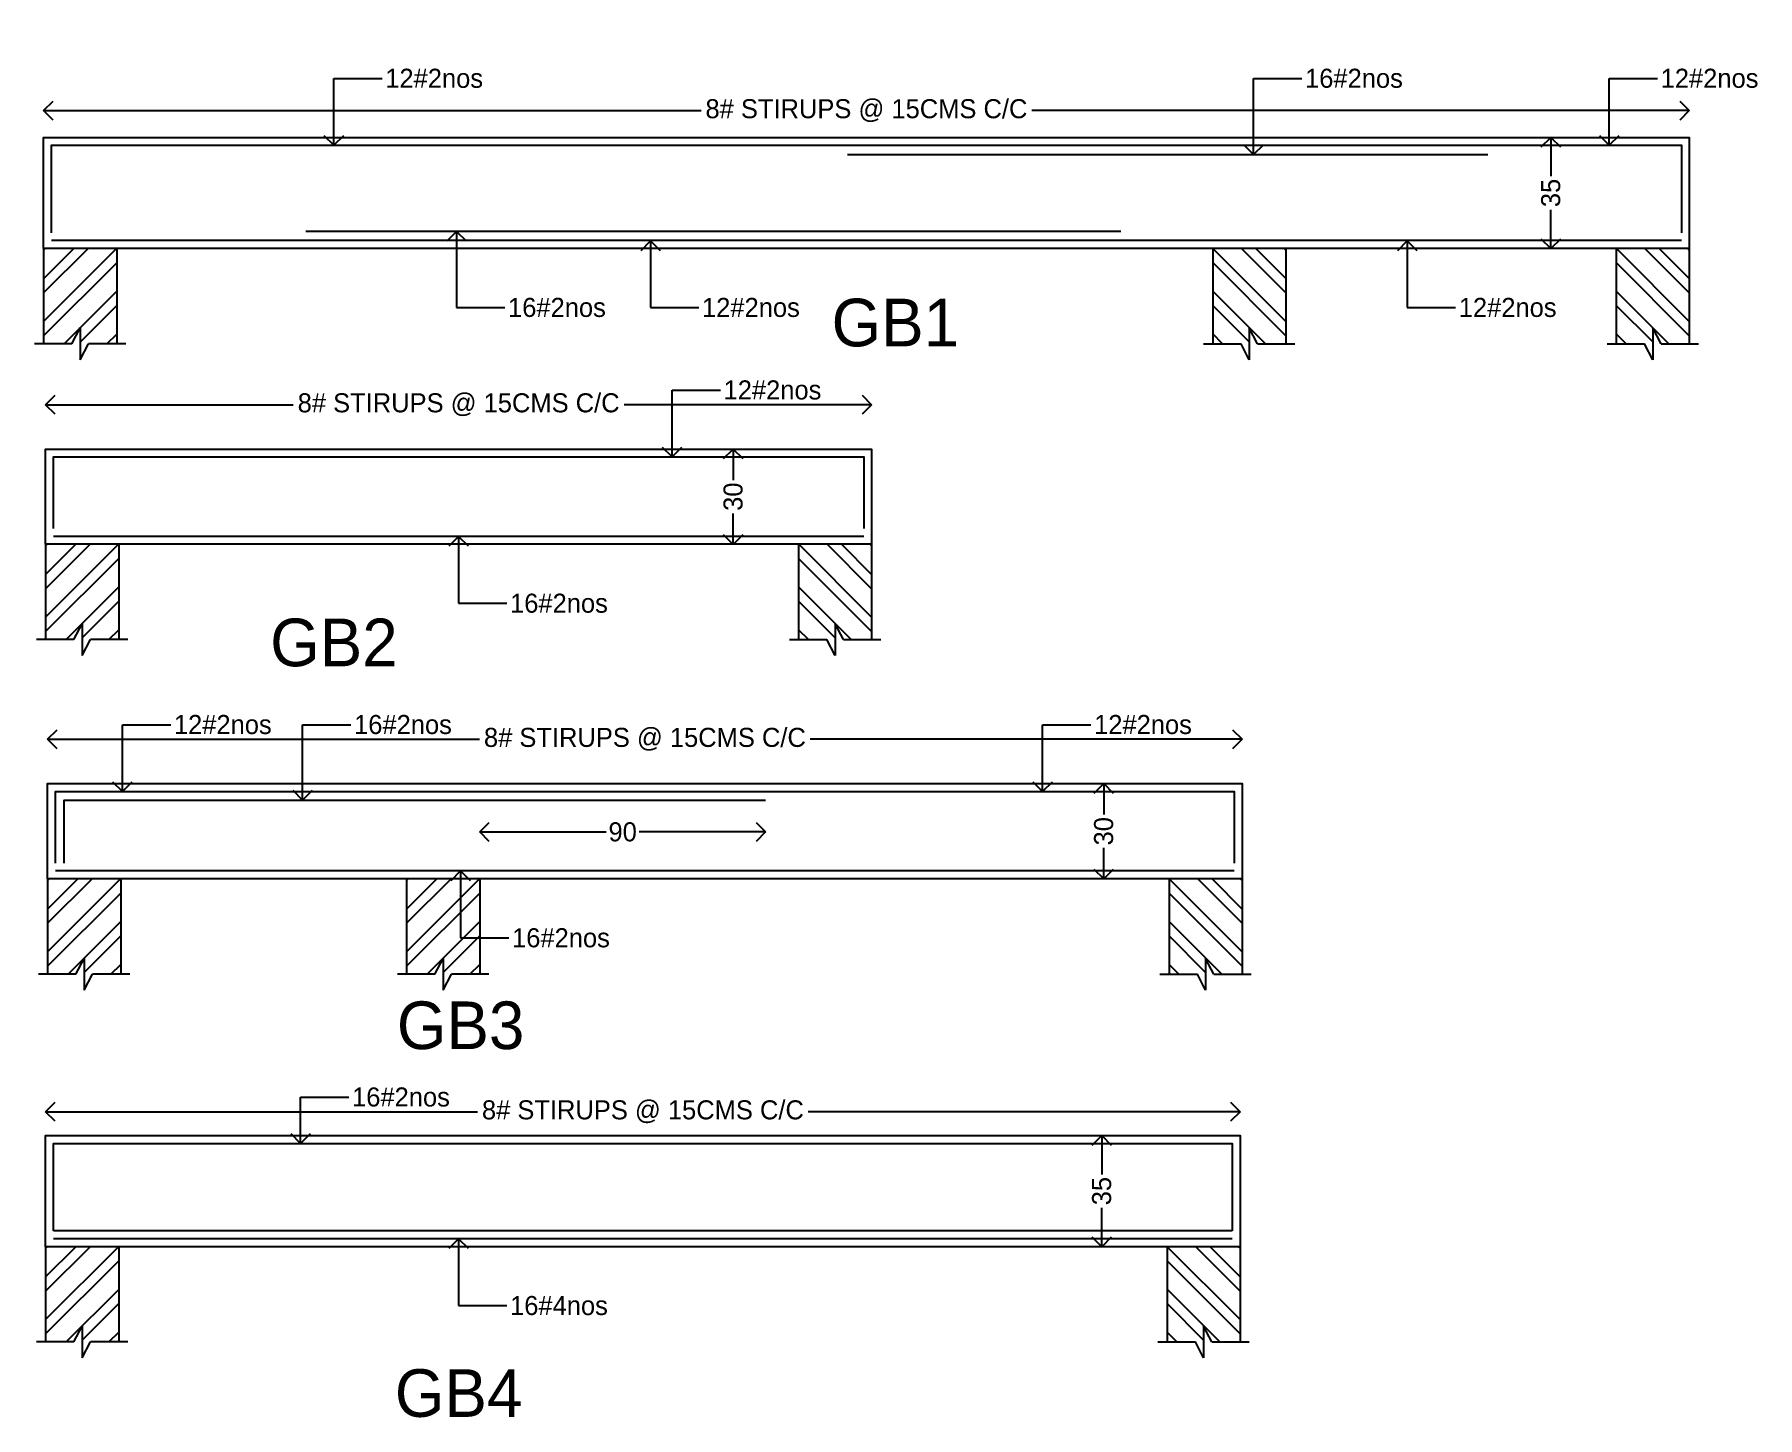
# Model space of a CAD drawing. Header units: metres. Extents: x -16 to 65907, y -5261 to 15511.
# Drawn here: x 21511 to 22053, y 212 to 648 of the extents above; entities that cross this region are included whole.
import ezdxf

# ---------------------------------------------------------------- set-up
doc = ezdxf.new("R2010")
doc.units = ezdxf.units.M
doc.header["$PDMODE"] = 67
doc.header["$PDSIZE"] = -5
doc.layers.get('0').update_dxf_attribs({"color": 6})
for name, color, linetype in [('BC-DIMENSION', 8, 'Continuous'), ('BC-GREYCOLOR', 8, 'Continuous'), ('BC-HATCH', 8, 'Continuous'), ('BC-WALLS', 1, 'Continuous'), ('BC-WHITECOLOR', 7, 'Continuous')]:
    doc.layers.add(name, color=color, linetype=linetype)
doc.styles.add('BC-1IN10-1', font='FreeSans.ttf', dxfattribs={"height": 2})
doc.styles.add('BC-1IN10-3', font='FreeSans.ttf', dxfattribs={"height": 6})
doc.dimstyles.new('BC-1IN10-3', dxfattribs={"dimtxt": 6, "dimasz": 6, "dimexe": 0.18, "dimexo": 0.0625, "dimgap": 1, "dimtad": 0, "dimtoh": 1, "dimzin": 12, "dimdsep": 46, "dimtxsty": 'BC-1IN10-3', "dimblk": 'OPEN90', "dimcen": 0.09, "dimse1": 1, "dimse2": 1, "dimclrd": 256, "dimclre": 256, "dimclrt": 7, "dimadec": 0, "dimazin": 0, "dimtfac": 1, "dimtdec": 1, "dimtofl": 0, "dimtmove": 1, "dimatfit": 3, "dimldrblk": 'OPEN90', "dimfxl": 1, "dimtolj": 1, "dimtzin": 0, "dimlwd": -3, "dimarcsym": 0})

# ---------------------------------------------------------------- blocks, each defined once
blk = doc.blocks.new('_OPEN90')
at = {"color": 0, "linetype": 'ByBlock'}
for p, q in [((0, 0), (-1, 0)), ((-0.5, 0.5), (0, 0)), ((0, 0), (-0.5, -0.5))]:
    blk.add_line(p, q, dxfattribs=at)
blk = doc.blocks.new('*D1648')
at = {"layer": 'BC-WHITECOLOR', "linetype": 'Continuous', "lineweight": -3}
for p, q in [((21988.18, 609.43), (21988.18, 603.2)), ((21988.18, 586.43), (21988.18, 592.66))]:
    blk.add_line(p, q, dxfattribs=at)
at = {"layer": 'Defpoints', "color": 0}
for p in [(21988.18, 615.43), (22031.77, 615.43), (22031.77, 580.43)]:
    blk.add_point(p, dxfattribs=at)
at = {"layer": 'BC-WHITECOLOR', "lineweight": -3, "xscale": 6, "yscale": 6, "zscale": 6}
for p, rotation in [((21988.18, 615.43), 90), ((21988.18, 580.43), 270)]:
    blk.add_blockref('_OPEN90', p, dxfattribs=dict(at, rotation=rotation))
at = {"layer": 'BC-WHITECOLOR', "color": 7, "insert": (21988.18, 597.93), "char_height": 6, "attachment_point": 5, "rotation": 90, "style": 'BC-1IN10-3'}
blk.add_mtext('\\A1;35', dxfattribs=at)
blk = doc.blocks.new('*D1649')
at = {"layer": 'BC-WHITECOLOR', "linetype": 'Continuous', "lineweight": -3}
for p, q in [((21519.77, 623.85), (21720.71, 623.85)), ((22025.77, 623.85), (21824.84, 623.85))]:
    blk.add_line(p, q, dxfattribs=at)
at = {"layer": 'Defpoints', "color": 0}
for p in [(22031.77, 623.85), (21513.77, 615.43), (22031.77, 615.43)]:
    blk.add_point(p, dxfattribs=at)
at = {"layer": 'BC-WHITECOLOR', "lineweight": -3, "xscale": 6, "yscale": 6, "zscale": 6, "rotation": 180}
blk.add_blockref('_OPEN90', (21513.77, 623.85), dxfattribs=at)
at = {"layer": 'BC-WHITECOLOR', "lineweight": -3, "xscale": 6, "yscale": 6, "zscale": 6}
blk.add_blockref('_OPEN90', (22031.77, 623.85), dxfattribs=at)
at = {"layer": 'BC-WHITECOLOR', "color": 7, "insert": (21772.77, 623.85), "char_height": 6, "attachment_point": 5, "style": 'BC-1IN10-3'}
blk.add_mtext('\\A1;{8# STIRUPS @ 15CMS C/C}', dxfattribs=at)
blk = doc.blocks.new('*D1650')
at = {"layer": 'BC-WHITECOLOR', "linetype": 'Continuous', "lineweight": -3}
for p, q in [((21730.82, 511.32), (21730.82, 507.57)), ((21730.82, 493.32), (21730.82, 497.08))]:
    blk.add_line(p, q, dxfattribs=at)
at = {"layer": 'Defpoints', "color": 0}
for p in [(21730.82, 517.32), (21774.41, 517.32), (21774.41, 487.32)]:
    blk.add_point(p, dxfattribs=at)
at = {"layer": 'BC-WHITECOLOR', "lineweight": -3, "xscale": 6, "yscale": 6, "zscale": 6}
for p, rotation in [((21730.82, 517.32), 90), ((21730.82, 487.32), 270)]:
    blk.add_blockref('_OPEN90', p, dxfattribs=dict(at, rotation=rotation))
at = {"layer": 'BC-WHITECOLOR', "color": 7, "insert": (21730.82, 502.32), "char_height": 6, "attachment_point": 5, "rotation": 90, "style": 'BC-1IN10-3'}
blk.add_mtext('\\A1;30', dxfattribs=at)
blk = doc.blocks.new('*D1651')
at = {"layer": 'BC-WHITECOLOR', "linetype": 'Continuous', "lineweight": -3}
for p, q in [((21520.41, 531.27), (21592.34, 531.27)), ((21768.41, 531.27), (21696.47, 531.27))]:
    blk.add_line(p, q, dxfattribs=at)
at = {"layer": 'Defpoints', "color": 0}
for p in [(21774.41, 531.27), (21514.41, 517.32), (21774.41, 517.32)]:
    blk.add_point(p, dxfattribs=at)
at = {"layer": 'BC-WHITECOLOR', "lineweight": -3, "xscale": 6, "yscale": 6, "zscale": 6, "rotation": 180}
blk.add_blockref('_OPEN90', (21514.41, 531.27), dxfattribs=at)
at = {"layer": 'BC-WHITECOLOR', "lineweight": -3, "xscale": 6, "yscale": 6, "zscale": 6}
blk.add_blockref('_OPEN90', (21774.41, 531.27), dxfattribs=at)
at = {"layer": 'BC-WHITECOLOR', "color": 7, "insert": (21644.41, 531.27), "char_height": 6, "attachment_point": 5, "style": 'BC-1IN10-3'}
blk.add_mtext('\\A1;{8# STIRUPS @ 15CMS C/C}', dxfattribs=at)
blk = doc.blocks.new('*D1652')
at = {"layer": 'BC-WHITECOLOR', "linetype": 'Continuous', "lineweight": -3}
for p, q in [((21847.45, 406), (21847.45, 402.24)), ((21847.45, 388), (21847.45, 391.76))]:
    blk.add_line(p, q, dxfattribs=at)
at = {"layer": 'Defpoints', "color": 0}
for p in [(21847.45, 412), (21891.04, 412), (21891.04, 382)]:
    blk.add_point(p, dxfattribs=at)
at = {"layer": 'BC-WHITECOLOR', "lineweight": -3, "xscale": 6, "yscale": 6, "zscale": 6}
for p, rotation in [((21847.45, 412), 90), ((21847.45, 382), 270)]:
    blk.add_blockref('_OPEN90', p, dxfattribs=dict(at, rotation=rotation))
at = {"layer": 'BC-WHITECOLOR', "color": 7, "insert": (21847.45, 397), "char_height": 6, "attachment_point": 5, "rotation": 90, "style": 'BC-1IN10-3'}
blk.add_mtext('\\A1;30', dxfattribs=at)
blk = doc.blocks.new('*D1653')
at = {"layer": 'BC-WHITECOLOR', "linetype": 'Continuous', "lineweight": -3}
for p, q in [((21521.04, 425.95), (21650.97, 425.95)), ((21885.04, 425.95), (21755.1, 425.95))]:
    blk.add_line(p, q, dxfattribs=at)
at = {"layer": 'Defpoints', "color": 0}
for p in [(21891.04, 425.95), (21515.04, 412), (21891.04, 412)]:
    blk.add_point(p, dxfattribs=at)
at = {"layer": 'BC-WHITECOLOR', "lineweight": -3, "xscale": 6, "yscale": 6, "zscale": 6, "rotation": 180}
blk.add_blockref('_OPEN90', (21515.04, 425.95), dxfattribs=at)
at = {"layer": 'BC-WHITECOLOR', "lineweight": -3, "xscale": 6, "yscale": 6, "zscale": 6}
blk.add_blockref('_OPEN90', (21891.04, 425.95), dxfattribs=at)
at = {"layer": 'BC-WHITECOLOR', "color": 7, "insert": (21703.04, 425.95), "char_height": 6, "attachment_point": 5, "style": 'BC-1IN10-3'}
blk.add_mtext('\\A1;{8# STIRUPS @ 15CMS C/C}', dxfattribs=at)
blk = doc.blocks.new('*D1654')
at = {"layer": 'BC-DIMENSION', "linetype": 'Continuous', "lineweight": -3}
for p, q in [((21657.04, 396.78), (21690.82, 396.78)), ((21735.04, 396.78), (21701.26, 396.78))]:
    blk.add_line(p, q, dxfattribs=at)
at = {"layer": 'Defpoints', "color": 0}
for p in [(21741.04, 406.8), (21741.04, 396.78), (21651.04, 382)]:
    blk.add_point(p, dxfattribs=at)
at = {"layer": 'BC-DIMENSION', "lineweight": -3, "xscale": 6, "yscale": 6, "zscale": 6, "rotation": 180}
blk.add_blockref('_OPEN90', (21651.04, 396.78), dxfattribs=at)
at = {"layer": 'BC-DIMENSION', "lineweight": -3, "xscale": 6, "yscale": 6, "zscale": 6}
blk.add_blockref('_OPEN90', (21741.04, 396.78), dxfattribs=at)
at = {"layer": 'BC-DIMENSION', "color": 7, "insert": (21696.04, 396.78), "char_height": 6, "attachment_point": 5, "style": 'BC-1IN10-3'}
blk.add_mtext('\\A1;90', dxfattribs=at)
blk = doc.blocks.new('*D1657')
at = {"layer": 'BC-WHITECOLOR', "linetype": 'Continuous', "lineweight": -3}
for p, q in [((21846.82, 295.23), (21846.82, 289)), ((21846.82, 272.23), (21846.82, 278.46))]:
    blk.add_line(p, q, dxfattribs=at)
at = {"layer": 'Defpoints', "color": 0}
for p in [(21846.82, 301.23), (21890.41, 301.23), (21890.41, 266.23)]:
    blk.add_point(p, dxfattribs=at)
at = {"layer": 'BC-WHITECOLOR', "lineweight": -3, "xscale": 6, "yscale": 6, "zscale": 6}
for p, rotation in [((21846.82, 301.23), 90), ((21846.82, 266.23), 270)]:
    blk.add_blockref('_OPEN90', p, dxfattribs=dict(at, rotation=rotation))
at = {"layer": 'BC-WHITECOLOR', "color": 7, "insert": (21846.82, 283.73), "char_height": 6, "attachment_point": 5, "rotation": 90, "style": 'BC-1IN10-3'}
blk.add_mtext('\\A1;35', dxfattribs=at)
blk = doc.blocks.new('*D1658')
at = {"layer": 'BC-WHITECOLOR', "linetype": 'Continuous', "lineweight": -3}
for p, q in [((21520.41, 308.7), (21650.34, 308.7)), ((21884.41, 308.7), (21754.47, 308.7))]:
    blk.add_line(p, q, dxfattribs=at)
at = {"layer": 'Defpoints', "color": 0}
for p in [(21890.41, 308.7), (21514.41, 301.23), (21890.41, 301.23)]:
    blk.add_point(p, dxfattribs=at)
at = {"layer": 'BC-WHITECOLOR', "lineweight": -3, "xscale": 6, "yscale": 6, "zscale": 6, "rotation": 180}
blk.add_blockref('_OPEN90', (21514.41, 308.7), dxfattribs=at)
at = {"layer": 'BC-WHITECOLOR', "lineweight": -3, "xscale": 6, "yscale": 6, "zscale": 6}
blk.add_blockref('_OPEN90', (21890.41, 308.7), dxfattribs=at)
at = {"layer": 'BC-WHITECOLOR', "color": 7, "insert": (21702.41, 308.7), "char_height": 6, "attachment_point": 5, "style": 'BC-1IN10-3'}
blk.add_mtext('\\A1;{8# STIRUPS @ 15CMS C/C}', dxfattribs=at)

msp = doc.modelspace()

# ---------------------------------------------------------------- hatches: boundary and pattern name
at = {"layer": 'BC-HATCH', "linetype": 'Continuous'}
h = msp.add_hatch(dxfattribs=at)
h.set_pattern_fill('ANSI32', color=256, style=0)
h.set_pattern_definition([(45, (-208.633, -1457.762), (-6.735192, 6.735192), []), (45, (-204.143, -1457.762), (-6.735192, 6.735192), [])])
h.paths.add_polyline_path([(21536.772, 550.431), (21536.772, 580.431), (21513.772, 580.431), (21513.772, 550.431), (21522.671, 550.431), (21525.272, 555.431), (21525.272, 545.431), (21527.874, 550.431)])
h = msp.add_hatch(dxfattribs=at)
h.set_pattern_fill('ANSI32', color=256, angle=180, style=0)
h.set_pattern_definition([(135, (43627.177, -1457.762), (6.735192, 6.735192), []), (135, (43622.687, -1457.762), (6.735192, 6.735192), [])])
h.paths.add_polyline_path([(21881.772, 550.431), (21881.772, 580.431), (21904.772, 580.431), (21904.772, 550.431), (21895.874, 550.431), (21893.272, 555.431), (21893.272, 545.431), (21890.671, 550.431)])
h = msp.add_hatch(dxfattribs=at)
h.set_pattern_fill('ANSI32', color=256, angle=180, style=0)
h.set_pattern_definition([(135, (43754.177, -1457.762), (6.735192, 6.735192), []), (135, (43749.687, -1457.762), (6.735192, 6.735192), [])])
h.paths.add_polyline_path([(22008.772, 550.431), (22008.772, 580.431), (22031.772, 580.431), (22031.772, 550.431), (22022.874, 550.431), (22020.272, 555.431), (22020.272, 545.431), (22017.671, 550.431)])
h = msp.add_hatch(dxfattribs=at)
h.set_pattern_fill('ANSI32', color=256, style=0)
h.set_pattern_definition([(45, (-208, -1550.87), (-6.735192, 6.735192), []), (45, (-203.51, -1550.87), (-6.735192, 6.735192), [])])
h.paths.add_polyline_path([(21537.405, 457.323), (21537.405, 487.323), (21514.405, 487.323), (21514.405, 457.323), (21523.304, 457.323), (21525.905, 462.323), (21525.905, 452.323), (21528.507, 457.323)])
h = msp.add_hatch(dxfattribs=at)
h.set_pattern_fill('ANSI32', color=256, angle=180, style=0)
h.set_pattern_definition([(135, (43496.81, -1550.87), (6.735192, 6.735192), []), (135, (43492.32, -1550.87), (6.735192, 6.735192), [])])
h.paths.add_polyline_path([(21751.405, 457.323), (21751.405, 487.323), (21774.405, 487.323), (21774.405, 457.323), (21765.507, 457.323), (21762.905, 462.323), (21762.905, 452.323), (21760.304, 457.323)])
h = msp.add_hatch(dxfattribs=at)
h.set_pattern_fill('ANSI32', color=256, style=0)
h.set_pattern_definition([(45, (-207.367, -1656.195), (-6.735192, 6.735192), []), (45, (-202.877, -1656.195), (-6.735192, 6.735192), [])])
h.paths.add_polyline_path([(21538.038, 351.998), (21538.038, 381.998), (21515.038, 381.998), (21515.038, 351.998), (21523.937, 351.998), (21526.538, 356.998), (21526.538, 346.998), (21529.14, 351.998)])
h = msp.add_hatch(dxfattribs=at)
h.set_pattern_fill('ANSI32', color=256, style=0)
h.set_pattern_definition([(45, (-94.367, -1656.195), (-6.735192, 6.735192), []), (45, (-89.877, -1656.195), (-6.735192, 6.735192), [])])
h.paths.add_polyline_path([(21651.038, 351.998), (21651.038, 381.998), (21628.038, 381.998), (21628.038, 351.998), (21636.937, 351.998), (21639.538, 356.998), (21639.538, 346.998), (21642.14, 351.998)])
h = msp.add_hatch(dxfattribs=at)
h.set_pattern_fill('ANSI32', color=256, angle=180, style=0)
h.set_pattern_definition([(135, (43613.443, -1656.195), (6.735192, 6.735192), []), (135, (43608.953, -1656.195), (6.735192, 6.735192), [])])
h.paths.add_polyline_path([(21868.038, 351.998), (21868.038, 381.998), (21891.038, 381.998), (21891.038, 351.998), (21882.14, 351.998), (21879.538, 356.998), (21879.538, 346.998), (21876.937, 351.998)])
h = msp.add_hatch(dxfattribs=at)
h.set_pattern_fill('ANSI32', color=256, style=0)
h.set_pattern_definition([(45, (-208, -1771.963), (-6.735192, 6.735192), []), (45, (-203.51, -1771.963), (-6.735192, 6.735192), [])])
h.paths.add_polyline_path([(21537.405, 236.231), (21537.405, 266.231), (21514.405, 266.231), (21514.405, 236.231), (21523.304, 236.231), (21525.905, 241.231), (21525.905, 231.231), (21528.507, 236.231)])
h = msp.add_hatch(dxfattribs=at)
h.set_pattern_fill('ANSI32', color=256, angle=180, style=0)
h.set_pattern_definition([(135, (43612.81, -1771.963), (6.735192, 6.735192), []), (135, (43608.32, -1771.963), (6.735192, 6.735192), [])])
h.paths.add_polyline_path([(21867.405, 236.231), (21867.405, 266.231), (21890.405, 266.231), (21890.405, 236.231), (21881.507, 236.231), (21878.905, 241.231), (21878.905, 231.231), (21876.304, 236.231)])

# ---------------------------------------------------------------- linework, layer by layer
at = {"layer": 'BC-GREYCOLOR', "linetype": 'Continuous'}
for p, q in [((21522.671, 550.431), (21525.272, 555.431)), ((21525.272, 555.431), (21525.272, 545.431)), ((21893.272, 555.431), (21893.272, 545.431)), ((21895.874, 550.431), (21893.272, 555.431)), ((22020.272, 555.431), (22020.272, 545.431)), ((22022.874, 550.431), (22020.272, 555.431)), ((21522.671, 550.431), (21510.897, 550.431)), ((21525.272, 545.431), (21527.874, 550.431)), ((21539.647, 550.431), (21527.874, 550.431)), ((21878.897, 550.431), (21890.671, 550.431)), ((21893.272, 545.431), (21890.671, 550.431)), ((21895.874, 550.431), (21907.647, 550.431)), ((22005.897, 550.431), (22017.671, 550.431)), ((22020.272, 545.431), (22017.671, 550.431)), ((22022.874, 550.431), (22034.647, 550.431)), ((21523.304, 457.323), (21525.905, 462.323)), ((21525.905, 462.323), (21525.905, 452.323)), ((21762.905, 462.323), (21762.905, 452.323)), ((21765.507, 457.323), (21762.905, 462.323)), ((21523.304, 457.323), (21511.53, 457.323)), ((21525.905, 452.323), (21528.507, 457.323)), ((21540.28, 457.323), (21528.507, 457.323)), ((21748.53, 457.323), (21760.304, 457.323)), ((21762.905, 452.323), (21760.304, 457.323)), ((21765.507, 457.323), (21777.28, 457.323)), ((21523.937, 351.998), (21526.538, 356.998)), ((21526.538, 356.998), (21526.538, 346.998)), ((21636.937, 351.998), (21639.538, 356.998)), ((21639.538, 356.998), (21639.538, 346.998)), ((21879.538, 356.998), (21879.538, 346.998)), ((21882.14, 351.998), (21879.538, 356.998)), ((21523.937, 351.998), (21512.163, 351.998)), ((21526.538, 346.998), (21529.14, 351.998)), ((21540.913, 351.998), (21529.14, 351.998)), ((21636.937, 351.998), (21625.163, 351.998)), ((21639.538, 346.998), (21642.14, 351.998)), ((21653.913, 351.998), (21642.14, 351.998)), ((21865.163, 351.998), (21876.937, 351.998)), ((21879.538, 346.998), (21876.937, 351.998)), ((21882.14, 351.998), (21893.913, 351.998)), ((21523.304, 236.231), (21525.905, 241.231)), ((21525.905, 241.231), (21525.905, 231.231)), ((21878.905, 241.231), (21878.905, 231.231)), ((21881.507, 236.231), (21878.905, 241.231)), ((21523.304, 236.231), (21511.53, 236.231)), ((21525.905, 231.231), (21528.507, 236.231)), ((21540.28, 236.231), (21528.507, 236.231)), ((21864.53, 236.231), (21876.304, 236.231)), ((21878.905, 231.231), (21876.304, 236.231)), ((21881.507, 236.231), (21893.28, 236.231))]:
    msp.add_line(p, q, dxfattribs=at)
at = {"layer": 'BC-WALLS', "linetype": 'Continuous'}
for points in [[(21516.272, 585.431), (21516.272, 612.931), (22029.272, 612.931), (22029.272, 585.431)], [(21766.772, 610.027), (21968.322, 610.027)], [(21852.816, 585.835), (21596.316, 585.835)], [(22029.272, 582.931), (21516.272, 582.931)], [(21516.905, 492.323), (21516.905, 514.823), (21771.905, 514.823), (21771.905, 492.323)], [(21771.905, 489.823), (21516.905, 489.823)], [(21517.538, 386.998), (21517.538, 409.498), (21888.538, 409.498), (21888.538, 386.998)], [(21520.234, 386.998), (21520.234, 406.802), (21741.038, 406.802)], [(21888.538, 384.498), (21517.538, 384.498)], [(21516.905, 271.231), (21516.905, 298.731), (21887.905, 298.731), (21887.905, 271.231)], [(21887.905, 271.219), (21516.905, 271.219)], [(21887.905, 268.731), (21516.905, 268.731)]]:
    msp.add_lwpolyline(points, dxfattribs=at)
at = {"layer": 'BC-WHITECOLOR', "linetype": 'Continuous'}
for p, q in [((21513.772, 580.431), (21513.772, 550.431)), ((21536.772, 580.431), (21536.772, 550.431)), ((21881.772, 580.431), (21881.772, 550.431)), ((21904.772, 580.431), (21904.772, 550.431)), ((22008.772, 580.431), (22008.772, 550.431)), ((22031.772, 580.431), (22031.772, 550.431)), ((21514.405, 487.323), (21514.405, 457.323)), ((21537.405, 487.323), (21537.405, 457.323)), ((21751.405, 487.323), (21751.405, 457.323)), ((21774.405, 487.323), (21774.405, 457.323)), ((21515.038, 381.998), (21515.038, 351.998)), ((21538.038, 381.998), (21538.038, 351.998)), ((21628.038, 381.998), (21628.038, 351.998)), ((21651.038, 381.998), (21651.038, 351.998)), ((21868.038, 381.998), (21868.038, 351.998)), ((21891.038, 381.998), (21891.038, 351.998)), ((21514.405, 266.231), (21514.405, 236.231)), ((21537.405, 266.231), (21537.405, 236.231)), ((21867.405, 266.231), (21867.405, 236.231)), ((21890.405, 266.231), (21890.405, 236.231))]:
    msp.add_line(p, q, dxfattribs=at)
for points in [[(21513.772, 580.431), (21513.772, 615.431), (22031.772, 615.431), (22031.772, 580.431)], [(21514.405, 487.323), (21514.405, 517.323), (21774.405, 517.323), (21774.405, 487.323)], [(21515.038, 381.998), (21515.038, 411.998), (21891.038, 411.998), (21891.038, 381.998)], [(21514.405, 266.231), (21514.405, 301.231), (21890.405, 301.231), (21890.405, 266.231)]]:
    msp.add_lwpolyline(points, close=True, dxfattribs=at)

# ---------------------------------------------------------------- texts
at = {"layer": 'BC-WHITECOLOR', "color": 7, "linetype": 'Continuous'}
for s, insert, char_height, width, attachment_point, style in [('{12#2nos }', (21621.309, 630.956), 6, 50.97217, 7, 'BC-1IN10-3'), ('{16#2nos }', (21910.827, 630.956), 6, 50.97217, 7, 'BC-1IN10-3'), ('{12#2nos }', (22022.755, 630.956), 6, 50.97217, 7, 'BC-1IN10-3'), ('{16#2nos }', (21659.962, 564.906), 6, 50.97217, 1, 'BC-1IN10-3'), ('{12#2nos }', (21721.023, 564.906), 6, 50.97217, 1, 'BC-1IN10-3'), ('{\\pxqc;GB1}', (21781.875, 557.037), 15, 34.34249, 5, 'BC-1IN10-1'), ('{12#2nos }', (21959.206, 564.906), 6, 50.97217, 1, 'BC-1IN10-3'), ('{12#2nos }', (21727.795, 532.848), 6, 50.97217, 7, 'BC-1IN10-3'), ('{16#2nos }', (21660.595, 471.798), 6, 50.97217, 1, 'BC-1IN10-3'), ('{\\pxqc;GB2}', (21605.162, 456.334), 15, 34.34249, 5, 'BC-1IN10-1'), ('{12#2nos }', (21554.787, 427.523), 6, 50.97217, 7, 'BC-1IN10-3'), ('{16#2nos }', (21611.5, 427.523), 6, 50.97217, 7, 'BC-1IN10-3'), ('{12#2nos }', (21844.428, 427.523), 6, 50.97217, 7, 'BC-1IN10-3'), ('{16#2nos }', (21661.228, 366.473), 6, 50.97217, 1, 'BC-1IN10-3'), ('{\\pxqc;GB3}', (21645.038, 335.817), 15, 34.34249, 5, 'BC-1IN10-1'), ('{16#2nos }', (21610.867, 310.274), 6, 50.97217, 7, 'BC-1IN10-3'), ('{16#4nos }', (21660.595, 250.706), 6, 50.97217, 1, 'BC-1IN10-3'), ('{\\pxqc;GB4}', (21644.405, 220.05), 15, 34.34249, 5, 'BC-1IN10-1')]:
    msp.add_mtext(s, dxfattribs=dict(at, insert=insert, char_height=char_height, width=width, attachment_point=attachment_point, style=style))

# ---------------------------------------------------------------- dimensions: what is measured, and where the dimension line sits
at = {"layer": 'BC-DIMENSION', "linetype": 'Continuous'}
dim = msp.add_linear_dim(base=(21741.038, 396.785), p1=(21651.038, 381.998), p2=(21741.038, 406.802), dimstyle='BC-1IN10-3', override={"dimlfac": 1}, dxfattribs=at)
dim.commit()
dim.dimension.update_dxf_attribs({"geometry": '*D1654', "text_midpoint": (21696.038, 396.785)})
at = {"layer": 'BC-WHITECOLOR', "linetype": 'Continuous'}
for base, p1, p2, picture, middle in [((22031.772, 623.85), (21513.772, 615.431), (22031.772, 615.431), '*D1649', (21772.772, 623.85)), ((21774.405, 531.274), (21514.405, 517.323), (21774.405, 517.323), '*D1651', (21644.405, 531.274)), ((21891.038, 425.949), (21515.038, 411.998), (21891.038, 411.998), '*D1653', (21703.038, 425.949)), ((21890.405, 308.7), (21514.405, 301.231), (21890.405, 301.231), '*D1658', (21702.405, 308.7))]:
    dim = msp.add_linear_dim(base=base, p1=p1, p2=p2, text='{8# STIRUPS @ 15CMS C/C}', dimstyle='BC-1IN10-3', override={"dimlfac": 1, "dimtolj": 1}, dxfattribs=at)
    dim.commit()
    dim.dimension.update_dxf_attribs({"geometry": picture, "text_midpoint": middle})
for base, p1, p2, picture, middle in [((21988.185, 615.431), (22031.772, 580.431), (22031.772, 615.431), '*D1648', (21988.185, 597.931)), ((21730.818, 517.323), (21774.405, 487.323), (21774.405, 517.323), '*D1650', (21730.818, 502.323)), ((21847.451, 411.998), (21891.038, 381.998), (21891.038, 411.998), '*D1652', (21847.451, 396.998)), ((21846.818, 301.231), (21890.405, 266.231), (21890.405, 301.231), '*D1657', (21846.818, 283.731))]:
    dim = msp.add_linear_dim(base=base, p1=p1, p2=p2, angle=90, dimstyle='BC-1IN10-3', override={"dimlfac": 1}, dxfattribs=at)
    dim.commit()
    dim.dimension.update_dxf_attribs({"geometry": picture, "text_midpoint": middle})

# ---------------------------------------------------------------- leaders
at = {"layer": 'BC-WHITECOLOR', "linetype": 'Continuous', "annotation_type": 0, "has_hookline": 1, "hookline_direction": 0, "text_width": 30.058}
for points in [[(21605.118, 612.931), (21605.118, 633.956), (21620.309, 633.956)], [(21894.637, 610.027), (21894.637, 633.956), (21909.827, 633.956)], [(22006.565, 612.931), (22006.565, 633.956), (22021.755, 633.956)], [(21643.772, 585.835), (21643.772, 561.906), (21658.962, 561.906)], [(21704.833, 582.835), (21704.833, 561.906), (21720.023, 561.906)], [(21943.016, 582.835), (21943.016, 561.906), (21958.206, 561.906)], [(21711.605, 514.823), (21711.605, 535.848), (21726.795, 535.848)], [(21644.405, 489.823), (21644.405, 468.798), (21659.595, 468.798)], [(21538.597, 409.498), (21538.597, 430.523), (21553.787, 430.523)], [(21595.31, 406.802), (21595.31, 430.523), (21610.5, 430.523)], [(21828.238, 409.498), (21828.238, 430.523), (21843.428, 430.523)], [(21645.038, 384.498), (21645.038, 363.473), (21660.228, 363.473)], [(21594.677, 298.731), (21594.677, 313.274), (21609.867, 313.274)], [(21644.405, 268.731), (21644.405, 247.706), (21659.595, 247.706)]]:
    msp.add_leader(points, dimstyle='BC-1IN10-3', override={"dimtad": 0}, dxfattribs=at)

doc.saveas('drawing.dxf')
